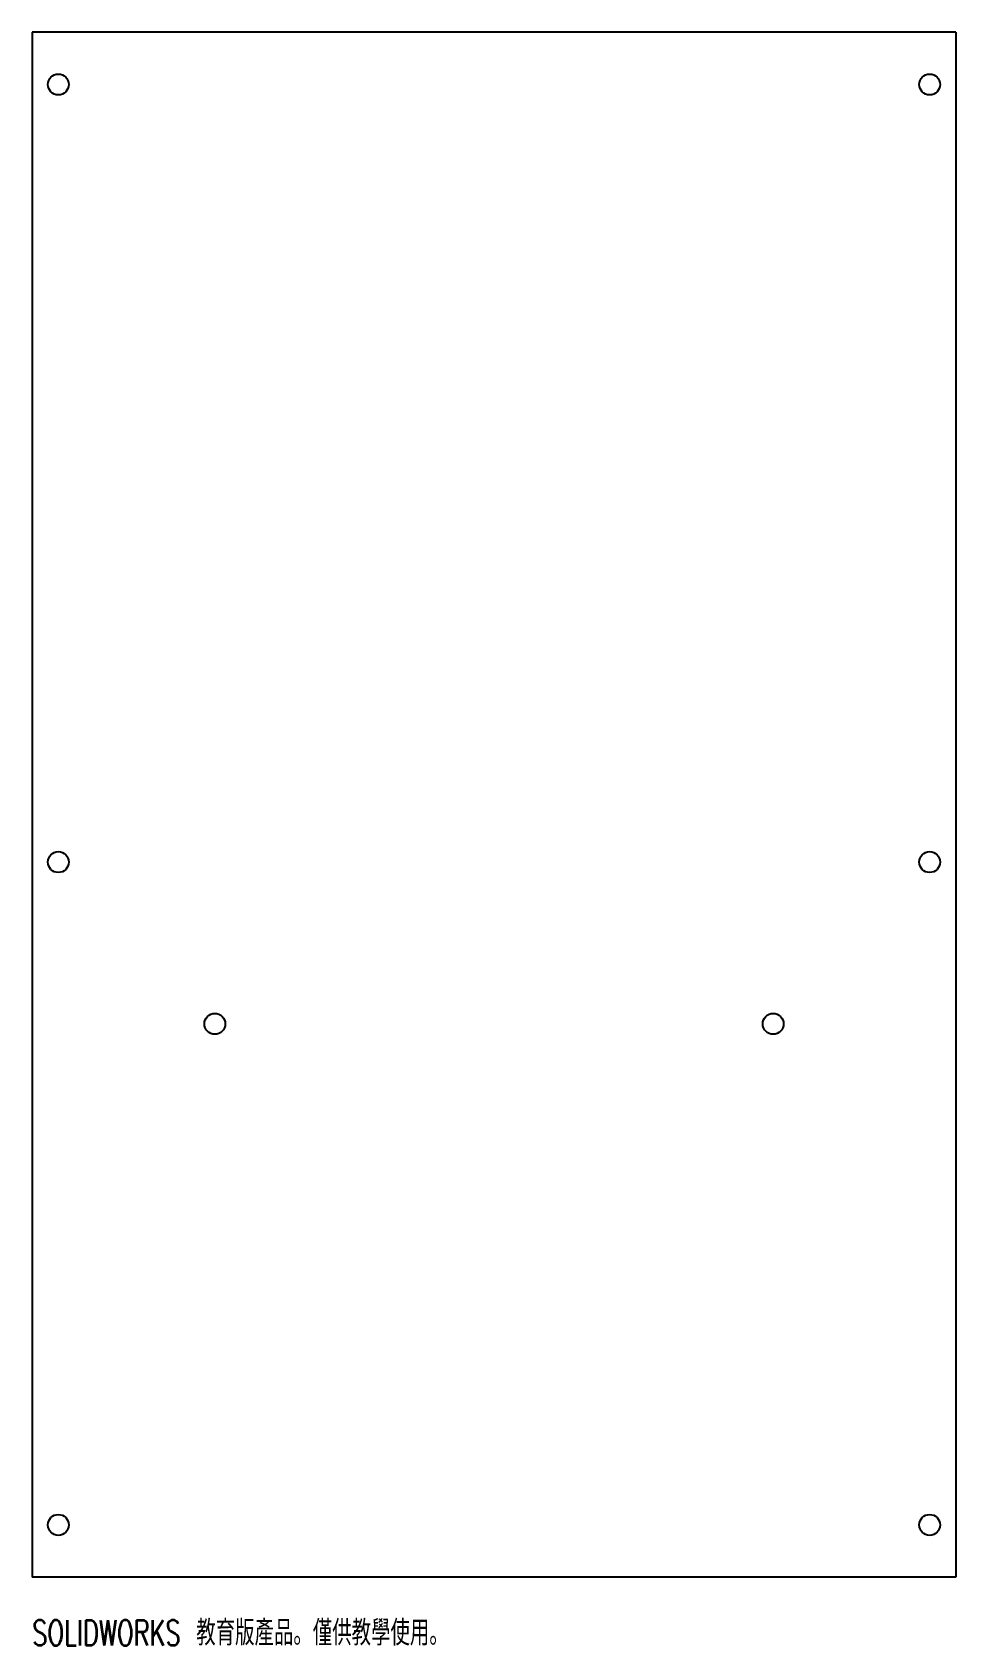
# Model space of a CAD drawing. Header units: millimetres. Extents: x -88 to 88, y -175 to 134.
import ezdxf

# ---------------------------------------------------------------- set-up
doc = ezdxf.new("R2010")
doc.units = ezdxf.units.MM
doc.styles.add('SLDTEXTSTYLE0', font='TXT', dxfattribs={"width": 0.7, "bigfont": 'bigfont'})

msp = doc.modelspace()

# ---------------------------------------------------------------- linework, layer by layer
at = {"color": 7, "linetype": 'Continuous', "lineweight": 25}
for p, q in [((88.5, 134), (-88.5, 134)), ((-88.5, 134), (-88.5, -162)), ((88.5, 134), (88.5, -162)), ((88.5, -162), (-88.5, -162))]:
    msp.add_line(p, q, dxfattribs=at)
for centre in [(-83.5, 124), (83.5, 124), (-83.5, -25), (83.5, -25), (-53.5, -56), (53.5, -56), (-83.5, -152), (83.5, -152)]:
    msp.add_circle(centre, 2, dxfattribs=at)

# ---------------------------------------------------------------- texts
at = {"color": 7, "linetype": 'Continuous', "insert": (-88.5, -170.27), "char_height": 4.8336, "attachment_point": 1, "style": 'SLDTEXTSTYLE0'}
msp.add_mtext('SOLIDWORKS 教育版產品。僅供教學使用。', dxfattribs=at)

doc.saveas('drawing.dxf')
